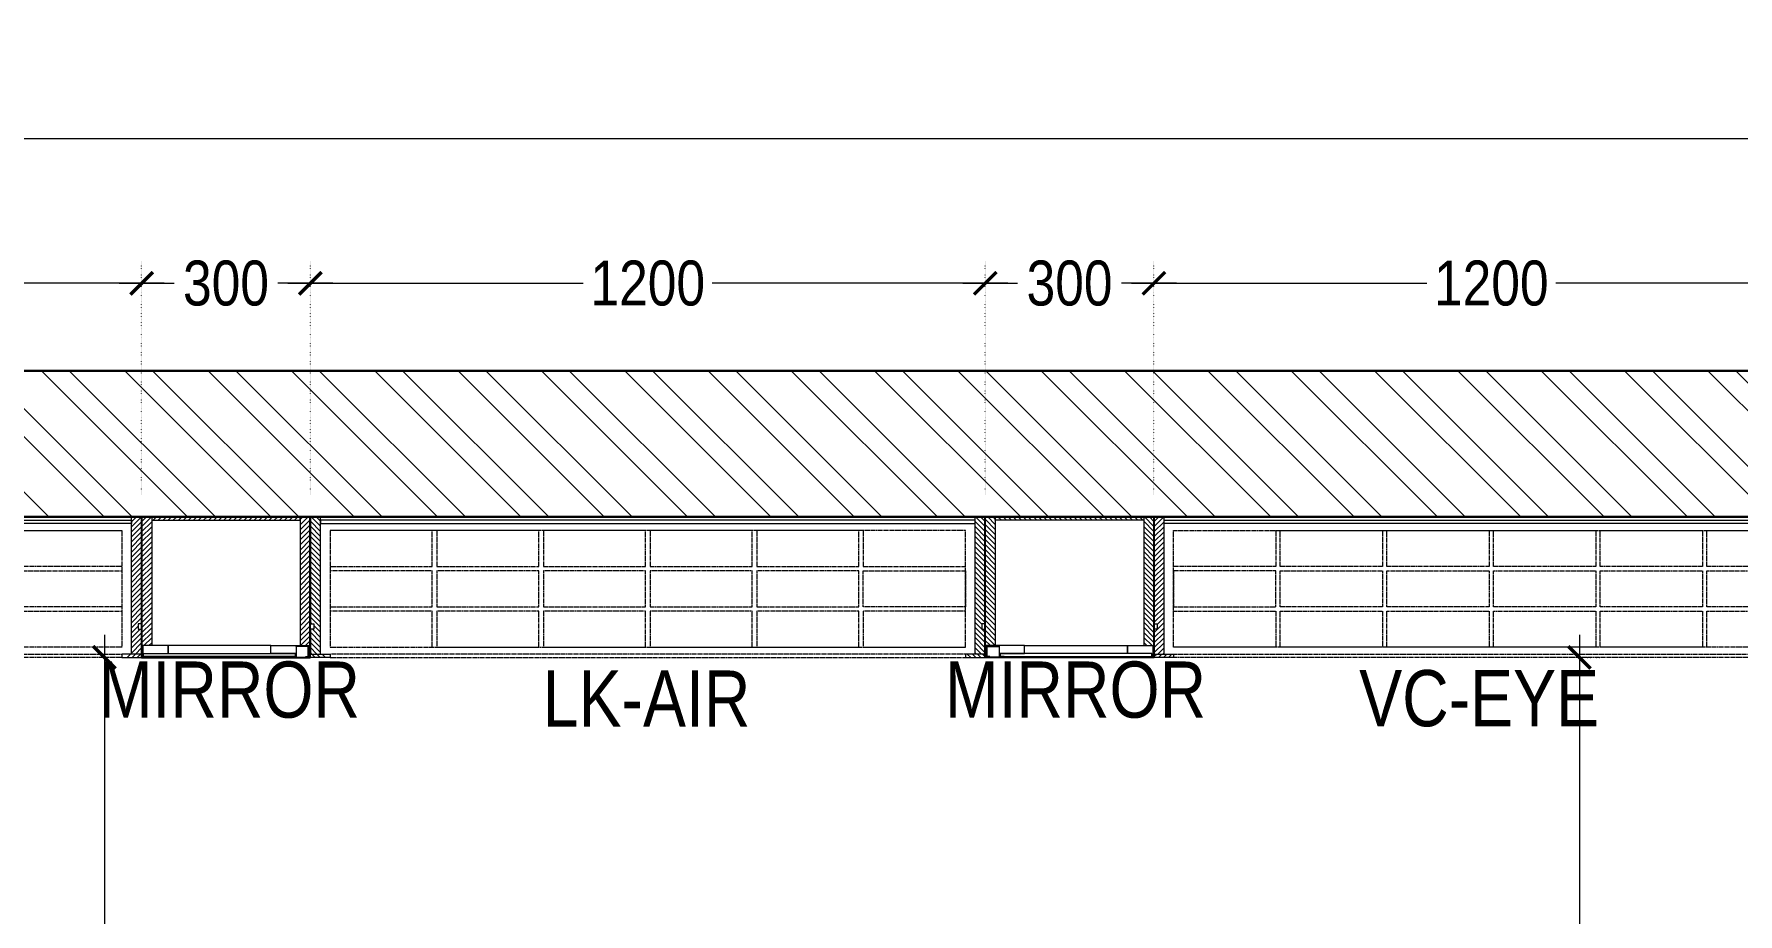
# Model space of a CAD drawing. Header units: millimetres. Extents: x -49972 to -35289, y -2918842 to -2908283.
# Drawn here: x -47313 to -44283, y -2910042 to -2908477 of the extents above; entities that cross this region are included whole.
import ezdxf

# ---------------------------------------------------------------- set-up
doc = ezdxf.new("R2010")
doc.units = ezdxf.units.MM
doc.header["$LTSCALE"] = 12
doc.header["$MEASUREMENT"] = 0
doc.header["$PDMODE"] = 3
doc.linetypes.add('a_p6_plan_L18$0$HIDDEN', pattern=[0.375, 0.25, -0.125])
doc.linetypes.add('DOT2', pattern=[0.125, 0, -0.125])
doc.layers.get('0').update_dxf_attribs({"lineweight": 25})
for name, color, linetype, lineweight in [('A-WALL', 93, 'Continuous', 30), ('LENS-TEXT', 31, 'Continuous', 5), ('LENS_DIMENSION', 193, 'Continuous', 0), ('LK-FF&E WALL', 1, 'Continuous', 9), ('LN-ELEVATION-1', 81, 'Continuous', 13), ('LN-ELEVATION-2', 103, 'Continuous', 20), ('LN-ELEVATION-3', 125, 'a_p6_plan_L18$0$HIDDEN', 18), ('LN-ELEVATION-4', 145, 'Continuous', 13), ('LN-HATCH', 251, 'Continuous', 0)]:
    doc.layers.add(name, color=color, linetype=linetype, lineweight=lineweight)
doc.styles.add('LK TXT', font='Gill Sans MT Condensed Regular.ttf')
doc.styles.get("Standard").update_dxf_attribs({"font": 'Arial Narrow.ttf'})
doc.dimstyles.new('Working', dxfattribs={"dimscale": 0.8, "dimtxt": 100, "dimasz": 50, "dimexe": 50, "dimexo": 50, "dimgap": 25, "dimtad": 0, "dimdec": 0, "dimzin": 0, "dimdsep": 46, "dimtxsty": 'Standard', "dimblk": 'ARCHTICK', "dimcen": 0, "dimdle": 50, "dimclrd": 250, "dimclre": 8, "dimclrt": 7, "dimadec": 0, "dimazin": 0, "dimtfac": 1, "dimtdec": 0, "dimtofl": 0, "dimtmove": 1, "dimatfit": 3, "dimfxl": 3, "dimtolj": 1, "dimlwd": 5, "dimlwe": 0, "dimarcsym": 0})
pattern_1 = [(45, (7858054.0837, 3504049.203), (-4.4901280605, 4.4901280605), [])]

# ---------------------------------------------------------------- blocks, each defined once
blk = doc.blocks.new('MIRROR')
at = {"layer": 'LN-HATCH', "ltscale": 0.5}
h = blk.add_hatch(dxfattribs=at)
h.set_pattern_fill('ANSI31', color=256, scale=2)
h.set_pattern_definition([(45, (4060433.7416, 1708720.787), (-4.4901280605, 4.4901280605), [])])
h.paths.add_polyline_path([(212.9, 101.3), (230.9, 101.3), (230.9, -127.7), (212.9, -127.7)])
h.paths.add_polyline_path([(230.9, 95.3), (494.9, 95.3), (494.9, 101.3), (230.9, 101.3)])
h.paths.add_polyline_path([(512.9, 101.3), (494.9, 101.3), (494.9, -127.7), (512.9, -127.7)])
at = {"layer": 'Defpoints'}
blk.add_lwpolyline([(512.9, 101.3), (212.9, 101.3), (212.9, -148.7), (512.9, -148.7)], close=True, dxfattribs=at)
at = {"layer": 'LN-ELEVATION-1'}
for points in [[(212.9, 101.3), (230.9, 101.3), (230.9, -127.7), (212.9, -127.7)], [(230.9, 95.3), (494.9, 95.3), (494.9, 101.3), (230.9, 101.3)], [(512.9, 101.3), (494.9, 101.3), (494.9, -127.7), (512.9, -127.7)], [(259.9, -141.7), (259.9, -127.7), (214.9, -127.7), (214.9, -148.7), (223.9, -148.7), (223.9, -147.2), (216.4, -147.2), (216.4, -141.7)], [(442.9, -141.7), (442.9, -127.7), (487.9, -127.7), (487.9, -148.7), (478.9, -148.7), (478.9, -147.2), (486.4, -147.2), (486.4, -141.7)], [(504.9, -148.7), (504.9, -147.2), (509.4, -147.2), (509.4, -129.2), (487.9, -129.2), (487.9, -127.7), (510.9, -127.7), (510.9, -148.7)]]:
    blk.add_lwpolyline(points, close=True, dxfattribs=at)
at = {"layer": 'LN-ELEVATION-2', "color": 4, "lineweight": 0}
blk.add_lwpolyline([(216.4, -141.7), (486.4, -141.7), (486.4, -147.2), (216.4, -147.2)], close=True, dxfattribs=at)
at = {"layer": 'LN-ELEVATION-2'}
blk.add_lwpolyline([(259.9, -141.7), (442.9, -141.7), (442.9, -127.7), (259.9, -127.7)], close=True, dxfattribs=at)
at = {"layer": 'LN-ELEVATION-4', "ltscale": 0.5}
blk.add_line((478.9, -148.7), (223.9, -148.7), dxfattribs=at)
blk = doc.blocks.new('VC 1200')
at = {"layer": 'LN-HATCH', "ltscale": 0.5}
h = blk.add_hatch(dxfattribs=at)
h.set_pattern_fill('ANSI31', color=256, scale=2)
h.set_pattern_definition([(45, (3760859.753, 1795248.936), (-4.490128061, 4.490128061), [])])
h.paths.add_polyline_path([(-1200, 250), (-1200, 60), (-1194, 60), (-1194, 50), (-1200, 50), (-1200, 6), (-1182, 6), (-1182, 250)])
h = blk.add_hatch(dxfattribs=at)
h.set_pattern_fill('ANSI31', color=256, scale=2)
h.set_pattern_definition(pattern_1)
h.paths.add_polyline_path([(0, 250), (0, 60), (-6, 60), (-6, 50), (0, 50), (0, 6), (-18, 6), (-18, 250)])
h = blk.add_hatch(dxfattribs=at)
h.set_pattern_fill('ANSI31', color=256, scale=2)
h.set_pattern_definition([(45, (7858047.0837, 3504049.203), (-4.4901280605, 4.4901280605), [])])
h.paths.add_polyline_path([(-1165, 6), (-1165, 0), (-1200, 0), (-1200, 6)])
h = blk.add_hatch(dxfattribs=at)
h.set_pattern_fill('ANSI31', color=256, scale=2)
h.set_pattern_definition(pattern_1)
h.paths.add_polyline_path([(-28, 6), (-28, 0), (0, 0), (0, 6)])
at = {"layer": 'LN-ELEVATION-1', "ltscale": 0.5}
for points in [[(-1200, 250), (-1200, 60), (-1194, 60), (-1194, 50), (-1200, 50), (-1200, 6), (-1182, 6), (-1182, 250)], [(-18, 238), (-1182, 238), (-1182, 244), (-18, 244)], [(0, 250), (0, 60), (-6, 60), (-6, 50), (0, 50), (0, 6), (-18, 6), (-18, 250)], [(-1165, 6), (-1165, 0), (-1200, 0), (-1200, 6)], [(-35, 6), (-35, 0), (0, 0), (0, 6)]]:
    blk.add_lwpolyline(points, close=True, dxfattribs=at)
at = {"layer": 'LN-ELEVATION-3', "ltscale": 0.5}
for p, q in [((-1182, 250), (-18, 250)), ((-1165, 6), (-35, 6)), ((-35, 0), (-1165, 0))]:
    blk.add_line(p, q, dxfattribs=at)
for points in [[(-1165, 226), (-35, 226), (-35, 18), (-1165, 18)], [(-1165, 226), (-983.3, 226), (-983.3, 162), (-1165, 162)], [(-975.3, 226), (-793.7, 226), (-793.7, 162), (-975.3, 162)], [(-785.7, 226), (-604, 226), (-604, 162), (-785.7, 162)], [(-596, 226), (-414.3, 226), (-414.3, 162), (-596, 162)], [(-406.3, 226), (-224.7, 226), (-224.7, 162), (-406.3, 162)], [(-216.7, 226), (-35, 226), (-35, 162), (-216.7, 162)], [(-1165, 90), (-983.3, 90), (-983.3, 154), (-1165, 154)], [(-975.3, 154), (-793.7, 154), (-793.7, 90), (-975.3, 90)], [(-785.7, 154), (-604, 154), (-604, 90), (-785.7, 90)], [(-596, 154), (-414.3, 154), (-414.3, 90), (-596, 90)], [(-406.3, 154), (-224.7, 154), (-224.7, 90), (-406.3, 90)], [(-216.7, 154), (-35, 154), (-35, 90), (-216.7, 90)], [(-1165, 82), (-983.3, 82), (-983.3, 18), (-1165, 18)], [(-975.3, 82), (-793.7, 82), (-793.7, 18), (-975.3, 18)], [(-785.7, 82), (-604, 82), (-604, 18), (-785.7, 18)], [(-596, 82), (-414.3, 82), (-414.3, 18), (-596, 18)], [(-406.3, 82), (-224.7, 82), (-224.7, 18), (-406.3, 18)], [(-216.7, 82), (-35, 82), (-35, 18), (-216.7, 18)]]:
    blk.add_lwpolyline(points, close=True, dxfattribs=at)
blk = doc.blocks.new('chennai mugappair existignd')
at = {"layer": 'LN-HATCH'}
h = blk.add_hatch(dxfattribs=at)
h.set_pattern_fill('ANSI32', color=256, scale=11, angle=90)
h.set_pattern_definition([(135, (-53798.23, 2272851.68), (-74.087113, -74.087113), []), (135, (-53798.23, 2272901.08), (-74.087113, -74.087113), [])])
h.paths.add_polyline_path([(-7119.7, -2791485.6), (-7119.7, -2782305.6), (-19582.7, -2782305.6), (-19582.7, -2782565.6), (-7379.7, -2782565.6), (-7379.7, -2788972.6), (-8679.7, -2788972.6), (-8679.7, -2789132.6), (-7379.7, -2789132.6), (-7379.7, -2791225.6), (-7621.2, -2791225.6), (-7621.2, -2791485.6)])
h.paths.add_polyline_path([(-8231.2, -2791485.6), (-8231.2, -2791225.6), (-8519.7, -2791225.6), (-8519.7, -2789912.6), (-8679.7, -2789912.6), (-8679.7, -2791225.6), (-13096.7, -2791225.6), (-13096.7, -2786155.6), (-15352.7, -2786155.6), (-15352.7, -2791225.6), (-19582.7, -2791225.6), (-19582.7, -2791485.6), (-15092.7, -2791485.6), (-15092.7, -2786435.6), (-13356.7, -2786435.6), (-13356.7, -2791485.6)], flags=17)
at = {"layer": 'A-WALL', "color": 1}
for p, q in [((-7119.7, -2782305.6), (-19582.7, -2782305.6)), ((-7379.7, -2782565.6), (-19582.7, -2782565.6))]:
    blk.add_line(p, q, dxfattribs=at)
blk = doc.blocks.new('_ArchTick')
at = {"const_width": 0.15}
blk.add_lwpolyline([(-0.5, -0.5), (0.5, 0.5)], dxfattribs=at)
blk = doc.blocks.new('*D57')
at = {"layer": 'Defpoints', "color": 0, "transparency": 16777216}
for p in [(-47121.7, -2908920.1), (-48321.7, -2909075.7), (-47121.7, -2909335.7)]:
    blk.add_point(p, dxfattribs=at)
at = {"layer": 'LENS_DIMENSION', "color": 8, "linetype": 'DOT2', "lineweight": 0, "transparency": 16777216}
for p, q in [((-48321.7, -2909035.7), (-48321.7, -2908880.1)), ((-47121.7, -2909295.7), (-47121.7, -2908880.1))]:
    blk.add_line(p, q, dxfattribs=at)
at = {"layer": 'LENS_DIMENSION', "color": 8, "lineweight": 5, "transparency": 16777216}
for p, q in [((-48361.7, -2908920.1), (-47836.5, -2908920.1)), ((-47081.7, -2908920.1), (-47607, -2908920.1))]:
    blk.add_line(p, q, dxfattribs=at)
at = {"layer": 'LENS_DIMENSION', "color": 8, "lineweight": 5, "transparency": 16777216, "xscale": 40, "yscale": 40, "zscale": 40, "rotation": 180}
blk.add_blockref('_ArchTick', (-48321.7, -2908920.1), dxfattribs=at)
at = {"layer": 'LENS_DIMENSION', "color": 8, "lineweight": 5, "transparency": 16777216, "xscale": 40, "yscale": 40, "zscale": 40}
blk.add_blockref('_ArchTick', (-47121.7, -2908920.1), dxfattribs=at)
at = {"layer": 'LENS_DIMENSION', "color": 0, "transparency": 16777216, "insert": (-47721.7, -2908920.1), "char_height": 80, "attachment_point": 5}
blk.add_mtext('\\A1;1200', dxfattribs=at)
blk = doc.blocks.new('*D58')
at = {"layer": 'Defpoints', "color": 0, "transparency": 16777216}
for p in [(-46821.7, -2908920.1), (-47121.7, -2909335.7), (-46821.7, -2909335.7)]:
    blk.add_point(p, dxfattribs=at)
at = {"layer": 'LENS_DIMENSION', "color": 8, "linetype": 'DOT2', "lineweight": 0, "transparency": 16777216}
for p, q in [((-47121.7, -2909295.7), (-47121.7, -2908880.1)), ((-46821.7, -2909295.7), (-46821.7, -2908880.1))]:
    blk.add_line(p, q, dxfattribs=at)
at = {"layer": 'LENS_DIMENSION', "color": 8, "lineweight": 5, "transparency": 16777216}
for p, q in [((-47161.7, -2908920.1), (-47064.1, -2908920.1)), ((-46781.7, -2908920.1), (-46879.4, -2908920.1))]:
    blk.add_line(p, q, dxfattribs=at)
at = {"layer": 'LENS_DIMENSION', "color": 8, "lineweight": 5, "transparency": 16777216, "xscale": 40, "yscale": 40, "zscale": 40, "rotation": 180}
blk.add_blockref('_ArchTick', (-47121.7, -2908920.1), dxfattribs=at)
at = {"layer": 'LENS_DIMENSION', "color": 8, "lineweight": 5, "transparency": 16777216, "xscale": 40, "yscale": 40, "zscale": 40}
blk.add_blockref('_ArchTick', (-46821.7, -2908920.1), dxfattribs=at)
at = {"layer": 'LENS_DIMENSION', "color": 0, "transparency": 16777216, "insert": (-46971.7, -2908920.1), "char_height": 80, "attachment_point": 5}
blk.add_mtext('\\A1;300', dxfattribs=at)
blk = doc.blocks.new('*D59')
at = {"layer": 'Defpoints', "color": 0, "transparency": 16777216}
for p in [(-45621.7, -2908920.1), (-46821.7, -2909335.7), (-45621.7, -2909335.7)]:
    blk.add_point(p, dxfattribs=at)
at = {"layer": 'LENS_DIMENSION', "color": 8, "linetype": 'DOT2', "lineweight": 0, "transparency": 16777216}
for p, q in [((-46821.7, -2909295.7), (-46821.7, -2908880.1)), ((-45621.7, -2909295.7), (-45621.7, -2908880.1))]:
    blk.add_line(p, q, dxfattribs=at)
at = {"layer": 'LENS_DIMENSION', "color": 8, "lineweight": 5, "transparency": 16777216}
for p, q in [((-46861.7, -2908920.1), (-46336.5, -2908920.1)), ((-45581.7, -2908920.1), (-46107, -2908920.1))]:
    blk.add_line(p, q, dxfattribs=at)
at = {"layer": 'LENS_DIMENSION', "color": 8, "lineweight": 5, "transparency": 16777216, "xscale": 40, "yscale": 40, "zscale": 40, "rotation": 180}
blk.add_blockref('_ArchTick', (-46821.7, -2908920.1), dxfattribs=at)
at = {"layer": 'LENS_DIMENSION', "color": 8, "lineweight": 5, "transparency": 16777216, "xscale": 40, "yscale": 40, "zscale": 40}
blk.add_blockref('_ArchTick', (-45621.7, -2908920.1), dxfattribs=at)
at = {"layer": 'LENS_DIMENSION', "color": 0, "transparency": 16777216, "insert": (-46221.7, -2908920.1), "char_height": 80, "attachment_point": 5}
blk.add_mtext('\\A1;1200', dxfattribs=at)
blk = doc.blocks.new('*D60')
at = {"layer": 'Defpoints', "color": 0, "transparency": 16777216}
for p in [(-45321.7, -2908920.1), (-45621.7, -2909335.7), (-45321.7, -2909335.7)]:
    blk.add_point(p, dxfattribs=at)
at = {"layer": 'LENS_DIMENSION', "color": 8, "linetype": 'DOT2', "lineweight": 0, "transparency": 16777216}
for p, q in [((-45621.7, -2909295.7), (-45621.7, -2908880.1)), ((-45321.7, -2909295.7), (-45321.7, -2908880.1))]:
    blk.add_line(p, q, dxfattribs=at)
at = {"layer": 'LENS_DIMENSION', "color": 8, "lineweight": 5, "transparency": 16777216}
for p, q in [((-45661.7, -2908920.1), (-45564.1, -2908920.1)), ((-45281.7, -2908920.1), (-45379.4, -2908920.1))]:
    blk.add_line(p, q, dxfattribs=at)
at = {"layer": 'LENS_DIMENSION', "color": 8, "lineweight": 5, "transparency": 16777216, "xscale": 40, "yscale": 40, "zscale": 40, "rotation": 180}
blk.add_blockref('_ArchTick', (-45621.7, -2908920.1), dxfattribs=at)
at = {"layer": 'LENS_DIMENSION', "color": 8, "lineweight": 5, "transparency": 16777216, "xscale": 40, "yscale": 40, "zscale": 40}
blk.add_blockref('_ArchTick', (-45321.7, -2908920.1), dxfattribs=at)
at = {"layer": 'LENS_DIMENSION', "color": 0, "transparency": 16777216, "insert": (-45471.7, -2908920.1), "char_height": 80, "attachment_point": 5}
blk.add_mtext('\\A1;300', dxfattribs=at)
blk = doc.blocks.new('*D61')
at = {"layer": 'Defpoints', "color": 0, "transparency": 16777216}
for p in [(-44121.7, -2908920.1), (-45321.7, -2909335.7), (-44121.7, -2909335.7)]:
    blk.add_point(p, dxfattribs=at)
at = {"layer": 'LENS_DIMENSION', "color": 8, "linetype": 'DOT2', "lineweight": 0, "transparency": 16777216}
for p, q in [((-45321.7, -2909295.7), (-45321.7, -2908880.1)), ((-44121.7, -2909295.7), (-44121.7, -2908880.1))]:
    blk.add_line(p, q, dxfattribs=at)
at = {"layer": 'LENS_DIMENSION', "color": 8, "lineweight": 5, "transparency": 16777216}
for p, q in [((-45361.7, -2908920.1), (-44836.5, -2908920.1)), ((-44081.7, -2908920.1), (-44607, -2908920.1))]:
    blk.add_line(p, q, dxfattribs=at)
at = {"layer": 'LENS_DIMENSION', "color": 8, "lineweight": 5, "transparency": 16777216, "xscale": 40, "yscale": 40, "zscale": 40, "rotation": 180}
blk.add_blockref('_ArchTick', (-45321.7, -2908920.1), dxfattribs=at)
at = {"layer": 'LENS_DIMENSION', "color": 8, "lineweight": 5, "transparency": 16777216, "xscale": 40, "yscale": 40, "zscale": 40}
blk.add_blockref('_ArchTick', (-44121.7, -2908920.1), dxfattribs=at)
at = {"layer": 'LENS_DIMENSION', "color": 0, "transparency": 16777216, "insert": (-44721.7, -2908920.1), "char_height": 80, "attachment_point": 5}
blk.add_mtext('\\A1;1200', dxfattribs=at)
blk = doc.blocks.new('*D72')
at = {"layer": 'Defpoints', "color": 0, "transparency": 16777216}
for p in [(-48323.7, -2908662.6), (-48323.7, -2909335.7), (-36118.7, -2909335.7)]:
    blk.add_point(p, dxfattribs=at)
at = {"layer": 'LENS_DIMENSION', "color": 8, "linetype": 'DOT2', "lineweight": 0, "transparency": 16777216}
for p, q in [((-48323.7, -2909295.7), (-48323.7, -2908622.6)), ((-36118.7, -2909295.7), (-36118.7, -2908622.6))]:
    blk.add_line(p, q, dxfattribs=at)
at = {"layer": 'LENS_DIMENSION', "color": 8, "lineweight": 5, "transparency": 16777216}
for p, q in [((-48363.7, -2908662.6), (-42592.3, -2908662.6)), ((-36078.7, -2908662.6), (-41850.1, -2908662.6))]:
    blk.add_line(p, q, dxfattribs=at)
at = {"layer": 'LENS_DIMENSION', "color": 8, "lineweight": 5, "transparency": 16777216, "xscale": 40, "yscale": 40, "zscale": 40, "rotation": 180}
blk.add_blockref('_ArchTick', (-48323.7, -2908662.6), dxfattribs=at)
at = {"layer": 'LENS_DIMENSION', "color": 8, "lineweight": 5, "transparency": 16777216, "xscale": 40, "yscale": 40, "zscale": 40}
blk.add_blockref('_ArchTick', (-36118.7, -2908662.6), dxfattribs=at)
at = {"layer": 'LENS_DIMENSION', "color": 0, "transparency": 16777216, "insert": (-42221.2, -2908662.6), "char_height": 80, "attachment_point": 5}
blk.add_mtext('\\A1;12205 [40\'-0 1/2"]', dxfattribs=at)
blk = doc.blocks.new('*D166')
at = {"layer": 'Defpoints', "color": 0, "transparency": 16777216}
for p in [(-47188, -2909585.7), (-47156.7, -2909585.7), (-47053, -2910785.7)]:
    blk.add_point(p, dxfattribs=at)
at = {"layer": 'LENS_DIMENSION', "color": 8, "lineweight": 5, "transparency": 16777216}
for p, q in [((-47188, -2909545.7), (-47188, -2910071)), ((-47188, -2910825.7), (-47188, -2910300.5))]:
    blk.add_line(p, q, dxfattribs=at)
at = {"layer": 'LENS_DIMENSION', "color": 8, "linetype": 'DOT2', "lineweight": 0, "transparency": 16777216}
for p, q in [((-47196.7, -2909585.7), (-47228, -2909585.7)), ((-47093, -2910785.7), (-47228, -2910785.7))]:
    blk.add_line(p, q, dxfattribs=at)
at = {"layer": 'LENS_DIMENSION', "color": 8, "lineweight": 5, "transparency": 16777216, "xscale": 40, "yscale": 40, "zscale": 40}
for p, rotation in [((-47188, -2909585.7), 90), ((-47188, -2910785.7), 270)]:
    blk.add_blockref('_ArchTick', p, dxfattribs=dict(at, rotation=rotation))
at = {"layer": 'LENS_DIMENSION', "color": 0, "transparency": 16777216, "insert": (-47188, -2910185.7), "char_height": 80, "attachment_point": 5, "rotation": 90}
blk.add_mtext('\\A1;1200', dxfattribs=at)
blk = doc.blocks.new('*D169')
at = {"layer": 'Defpoints', "color": 0, "transparency": 16777216}
for p in [(-44600, -2909585.7), (-44565, -2909585.7), (-44693, -2911148.2)]:
    blk.add_point(p, dxfattribs=at)
at = {"layer": 'LENS_DIMENSION', "color": 8, "lineweight": 5, "transparency": 16777216}
for p, q in [((-44565, -2909545.7), (-44565, -2910252.1)), ((-44565, -2911188.2), (-44565, -2910481.9))]:
    blk.add_line(p, q, dxfattribs=at)
at = {"layer": 'LENS_DIMENSION', "color": 8, "linetype": 'DOT2', "lineweight": 0, "transparency": 16777216}
for p, q in [((-44560, -2909585.7), (-44525, -2909585.7)), ((-44653, -2911148.2), (-44525, -2911148.2))]:
    blk.add_line(p, q, dxfattribs=at)
at = {"layer": 'LENS_DIMENSION', "color": 8, "lineweight": 5, "transparency": 16777216, "xscale": 40, "yscale": 40, "zscale": 40}
for p, rotation in [((-44565, -2909585.7), 90), ((-44565, -2911148.2), 270)]:
    blk.add_blockref('_ArchTick', p, dxfattribs=dict(at, rotation=rotation))
at = {"layer": 'LENS_DIMENSION', "color": 0, "transparency": 16777216, "insert": (-44565, -2910367), "char_height": 80, "attachment_point": 5, "rotation": 90}
blk.add_mtext('\\A1;1563', dxfattribs=at)

msp = doc.modelspace()

# ---------------------------------------------------------------- block references
at = {"layer": 'LENS-TEXT'}
msp.add_blockref('chennai mugappair existignd', (-28739, -126770.2), dxfattribs=at)
at = {"layer": 'LK-FF&E WALL'}
for name, p in [('VC 1200', (-47121.7, -2909585.7)), ('MIRROR', (-47334.7, -2909437.1)), ('VC 1200', (-44121.7, -2909585.7))]:
    msp.add_blockref(name, p, dxfattribs=at)
at = {"layer": 'LK-FF&E WALL', "xscale": -1}
for name, p in [('VC 1200', (-46821.7, -2909585.7)), ('MIRROR', (-45108.8, -2909437.1))]:
    msp.add_blockref(name, p, dxfattribs=at)

# ---------------------------------------------------------------- texts
at = {"layer": 'LENS-TEXT', "linetype": 'Continuous', "ltscale": 3, "char_height": 100, "attachment_point": 5, "style": 'LK TXT'}
for s, insert, width in [('MIRROR', (-46965.6, -2909643.7), 324.474), ('LK-AIR', (-46223.8, -2909659), 254.125), ('MIRROR', (-45461.1, -2909643.7), 324.474), ('VC-EYE', (-44743.4, -2909659), 254.125)]:
    msp.add_mtext(s, dxfattribs=dict(at, insert=insert, width=width))

# ---------------------------------------------------------------- dimensions: what is measured, and where the dimension line sits
at = {"layer": 'LENS_DIMENSION'}
for base, p1, p2, picture, middle in [((-48323.7, -2908662.6), (-36118.7, -2909335.7), (-48323.7, -2909335.7), '*D72', (-42221.2, -2908662.6)), ((-47121.7, -2908920.1), (-48321.7, -2909075.7), (-47121.7, -2909335.7), '*D57', (-47721.7, -2908920.1)), ((-46821.7, -2908920.1), (-47121.7, -2909335.7), (-46821.7, -2909335.7), '*D58', (-46971.7, -2908920.1)), ((-45621.7, -2908920.1), (-46821.7, -2909335.7), (-45621.7, -2909335.7), '*D59', (-46221.7, -2908920.1)), ((-45321.7, -2908920.1), (-45621.7, -2909335.7), (-45321.7, -2909335.7), '*D60', (-45471.7, -2908920.1)), ((-44121.7, -2908920.1), (-45321.7, -2909335.7), (-44121.7, -2909335.7), '*D61', (-44721.7, -2908920.1))]:
    dim = msp.add_linear_dim(base=base, p1=p1, p2=p2, dimstyle='Working', override={"dimclrd": 8, "dimclrt": 0, "dimfxl": 25}, dxfattribs=at)
    dim.commit()
    dim.dimension.update_dxf_attribs({"geometry": picture, "text_midpoint": middle})
for base, p1, p2, picture, middle in [((-47188, -2909585.7), (-47053, -2910785.7), (-47156.7, -2909585.7), '*D166', (-47188, -2910185.7)), ((-44565, -2909585.7432991), (-44692.9768534, -2911148.2432992), (-44600, -2909585.7432991), '*D169', (-44565, -2910366.9932992))]:
    dim = msp.add_linear_dim(base=base, p1=p1, p2=p2, angle=90, dimstyle='Working', override={"dimclrd": 8, "dimclrt": 0, "dimfxl": 25}, dxfattribs=at)
    dim.commit()
    dim.dimension.update_dxf_attribs({"geometry": picture, "text_midpoint": middle})

doc.saveas('drawing.dxf')
